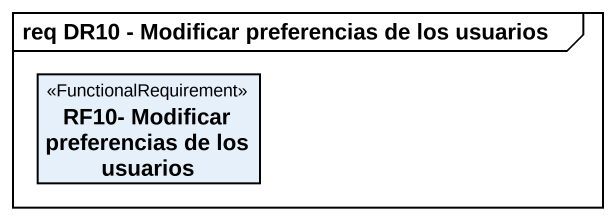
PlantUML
@startuml
mainframe req DR10 - Modificar preferencias de los usuarios
hide circle
hide empty members
class "RF10- Modificar preferencias de los usuarios" as RF10_Modificar_preferencias <<FunctionalRequirement>>
@enduml
